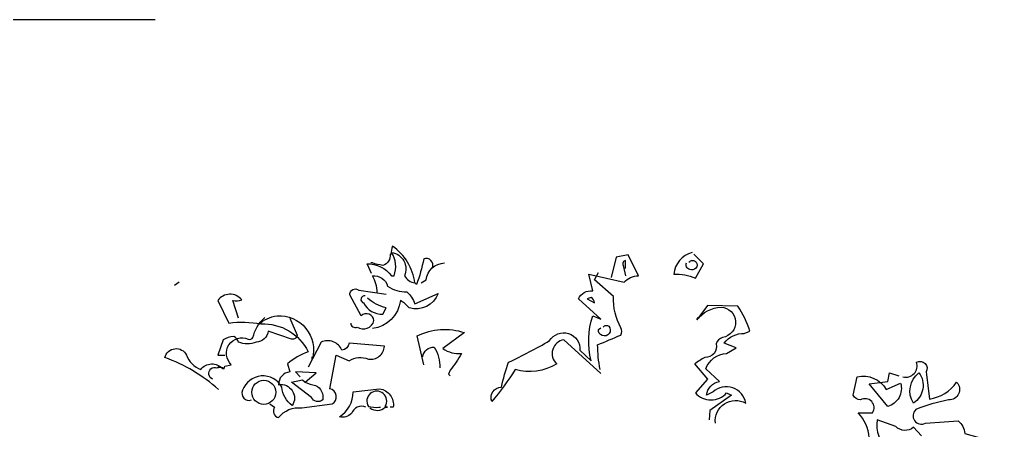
# Model space of a CAD drawing. Extents: x 41749 to 92598, y -24291 to 29432.
# Drawn here: x 44150.3 to 44225.7, y -23314.7 to -23283.2 of the extents above; entities that cross this region are included whole.
import ezdxf

# ---------------------------------------------------------------- set-up
doc = ezdxf.new("R2010")
doc.units = 0
doc.header["$MEASUREMENT"] = 0
doc.layers.get('0').update_dxf_attribs({"linetype": 'CONTINUOUS'})
doc.layers.add('ADAKENARI', color=7, linetype='CONTINUOUS')
doc.layers.add('SıVA', color=7, linetype='CONTINUOUS')

# ---------------------------------------------------------------- blocks, each defined once
blk = doc.blocks.new('agç2')
at = {"color": 0}
for points in [[(-9.861, 117.968), (-10.159, 118.625), (-10.219, 118.685, -0.240921), (-8.367, 117.789), (-8.187, 117.789, 0.236053), (-8.367, 119.522, -0.5), (-7.41, 117.789, 0.236053), (-6.633, 117.251, 0.211075), (-8.307, 120, 0.162277), (-8.367, 119.402), (-8.486, 119.402, -0.383194), (-9.024, 118.566, -0.056625), (-9.801, 118.745), (-9.92, 118.745)], [(14.044, 119.522, 0.315994), (12.669, 117.908, -0.114075), (14.283, 117.61), (14.88, 118.685), (14.163, 119.402)], [(-5.319, 118.386, 0.651581), (-5.976, 119.044, -0.045349), (-6.514, 117.131), (-6.633, 117.251)], [(-6.155, 117.251), (-5.797, 117.49, -0.365204), (-4.422, 118.745)], [(7.231, 110.498), (4.482, 113.008, 0.636124), (3.944, 111.215, -0.212875), (0.837, 110.797, -0.040161), (-0.896, 108.406, -0.538727), (-0.179, 109.482, -0.038391), (0.359, 111.335, 0.023422), (3.406, 112.948, -0.778931), (5.677, 112.231), (6.514, 111.454, -0.14267), (6.633, 114.801), (7.231, 114.562), (5.558, 116.056, -0.349304), (6.633, 116.653), (6.335, 117.908), (8.964, 117.311, -0.186783), (10.04, 117.789), (9.263, 119.343), (8.367, 119.163), (8.008, 117.669)], [(9.084, 118.327), (9.084, 118.924, 0.535172), (8.904, 118.566), (9.084, 117.789)], [(13.805, 118.805, -0.449051), (14.343, 118.805, -0.780762), (13.865, 118.267, -0.5), (13.625, 118.745)], [(7.171, 110.797, -0.04158), (6.992, 112.649, 0.012192), (8.725, 113.367, 0.248367), (8.725, 113.904, -0.13884), (8.187, 116.235), (6.753, 117.49), (7.052, 118.028)], [(-9.442, 116.534, 0.143021), (-9.801, 117.789, -0.358047), (-8.665, 117.012, 0.172546), (-7.231, 116.594, -0.123093), (-6.633, 115.697), (-4.9, 116.474, -0.40274), (-7.052, 115.398, 0.082748), (-7.709, 115.936, -0.343094), (-9.801, 113.845)], [(-11.414, 114.263, 0.566177), (-10.936, 113.964, 0.534058), (-9.681, 114.442, 0.630219), (-10.637, 114.801), (-11.474, 116.355, -0.679398), (-10.817, 116.713), (-8.785, 116.414)], [(-19.781, 114.622), (-20.199, 115.936, 0.123093), (-19.542, 115.996, 0.499542), (-21.335, 115.936), (-20.498, 114.263, -0.074951), (-18.108, 114.203, -0.294968), (-14.582, 112.112, 0.096375), (-16.135, 111.215), (-15.956, 110.618, 0.398468), (-16.793, 109.661, -0.659393), (-15.777, 108.108, -0.217575), (-16.554, 109.482, 0.649521), (-19.482, 109.243, 0.661377), (-18.825, 108.526)], [(-10.339, 116.295, 0.926025), (-10.458, 115.757, 0.286789), (-9.024, 114.92), (-8.785, 115.398, -0.120178), (-10.159, 116.116)], [(6.215, 116.056), (6.753, 115.757, 0.276978), (6.514, 116.175), (6.215, 116.056)], [(15.777, 106.793, -0.61586), (18.048, 108.287, 0.591492), (15.598, 109.124), (15.12, 108.884, -0.334061), (16.076, 109.9), (15.06, 110.857, -0.300079), (16.614, 111.992), (17.331, 112.41), (16.434, 112.769, -0.24559), (17.928, 113.486), (18.347, 113.665, 0.064346), (17.45, 115.518), (15.179, 115.578), (14.402, 114.502, -0.216293), (16.195, 115.458, -0.89946), (16.315, 113.187, 0.265564), (15.837, 112.709, -0.5), (15, 111.693, 0.034439), (14.223, 111.215), (15.179, 110.08), (14.283, 109.064, 0.461777), (16.614, 109.064), (16.972, 108.884), (15.359, 107.749), (15.299, 107.032)], [(-21.693, 110.08, -1.044418), (-21.394, 110.916, -0.323349), (-20.857, 110.857), (-20.797, 111.036), (-20.319, 111.155, -0.840088), (-19.064, 113.068, 0.4142), (-18.705, 113.187, -0.154678), (-17.869, 114.622), (-17.809, 114.681)], [(-15.956, 114.622), (-15.418, 113.367, -0.489075), (-15.837, 113.068), (-17.57, 113.665, -0.380188), (-18.466, 112.829, -0.181808), (-19.781, 112.829, 0.224854), (-20.139, 113.247, 0.162277), (-20.916, 113.008), (-21.335, 111.873), (-20.797, 111.873)], [(-18.108, 114.382), (-18.108, 114.203), (-18.108, 114.382), (-18.287, 114.143, -0.162277), (-16.912, 114.801, -0.516235), (-14.283, 111.574), (-14.283, 111.753)], [(-5.976, 111.155), (-6.454, 113.307, -0.198578), (-2.928, 113.546), (-4.542, 112.351, 0.173447), (-3.167, 111.992, -0.044205), (-4.004, 110.737), (-4.124, 110.438), (-4.004, 110.319)], [(7.41, 113.964, -0.442368), (7.829, 114.024, -1.516525), (7.052, 113.785), (7.231, 113.904)], [(-17.45, 108.227), (-17.092, 107.988, 0.54657), (-16.793, 107.211, -0.272095), (-15.06, 107.928), (-12.789, 108.227, 0.677032), (-12.968, 109.363), (-12.49, 111.873), (-11.534, 111.454, -0.248367), (-10.1, 111.574, 0.452606), (-8.904, 112.53), (-11.534, 112.769, -0.333328), (-12.072, 112.231, 0.430618), (-13.625, 112.829), (-14.582, 110.976)], [(-21.275, 109.303, 0.094757), (-25.279, 111.693, -0.699951), (-23.665, 111.873, 0.222214), (-22.59, 110.797, -0.480621), (-20.976, 110.857), (-20.916, 110.916)], [(-6.036, 111.753, -0.388977), (-5.199, 112.47, -0.162277), (-4.781, 110.916)], [(29.761, 110.259, 0.600372), (30.777, 111.335, -0.753342), (31.494, 110.618), (31.733, 108.586, 0.194229), (33.765, 109.841, -0.678314), (33.167, 108.526, 0.051498), (30.717, 107.809, 0.881622), (31.434, 106.793), (33.884, 106.972, -0.201935), (34.363, 106.016), (35.438, 105.717), (35.378, 105.538, 0.881622), (36.096, 104.522, -1.244614), (35.618, 103.207, 0.436066), (34.781, 102.371), (34.422, 101.235, -0.359619), (35.916, 101.414, 0.522507), (37.171, 101.474)], [(-14.821, 109.841, 0.021729), (-14.044, 109.602, -0.356949), (-13.506, 108.526, -0.482147), (-14.343, 108.705), (-15.837, 109.841), (-15, 110.02), (-14.821, 109.841)], [(31.135, 105.837), (30.538, 106.494, -0.408356), (29.223, 106.554), (27.849, 107.032, 0.259506), (28.625, 104.821)], [(27.251, 105.717, 0.173203), (26.414, 107.57), (27.49, 107.57, 0.806671), (26.594, 108.526, -0.276978), (26.056, 108.884), (26.355, 110.259, -0.330963), (28.506, 109.303), (29.582, 109.781, -0.419418), (28.625, 108.048), (27.251, 109.721), (28.625, 109.9), (28.745, 110.558), (29.462, 110.319)], [(30.956, 110.558, -0.434998), (30.538, 108.287, -0.383423), (30.956, 110.558)], [(-10.279, 107.988, 0.453766), (-11.355, 107.51, -0.265564), (-12.251, 107.271, 0.264557), (-11.235, 109.124), (-9.263, 109.363, -0.415939), (-8.247, 107.988), (-8.486, 107.988)], [(-9.98, 107.928, 0.366302), (-8.845, 107.988), (-8.665, 107.988), (-8.845, 108.048, 1.810471), (-10.1, 108.048, 0.099014), (-9.323, 107.988), (-9.203, 107.988)]]:
    blk.add_lwpolyline(points, format="xyb", dxfattribs=at)
for points in [[(-24.203, 117.311), (-24.562, 117.072)], [(14.402, 114.622), (14.462, 114.562), (14.462, 114.681), (14.582, 114.681)], [(-21.215, 111.036), (-21.335, 110.916), (-21.215, 111.036)], [(-14.821, 109.841), (-13.984, 110.558), (-15.538, 110.618), (-15.179, 110.259)]]:
    blk.add_lwpolyline(points, dxfattribs=at)
blk.add_circle((-17.898, 109.094), 0.896, dxfattribs=at)
blk = doc.blocks.new('cv')
at = {"layer": 'SıVA'}
blk.add_line((33693.68908, -21036.44009), (33803.68908, -21036.44009), dxfattribs=at)
at = {"layer": 'SıVA', "xscale": 4.11600000000908, "yscale": 4.11600000000908, "zscale": 4.11600000000908}
blk.add_blockref('agç2', (33910.74442, -21599.88375), dxfattribs=at)

msp = doc.modelspace()

# ---------------------------------------------------------------- block references
at = {"layer": 'ADAKENARI', "xscale": 0.25, "yscale": 0.25, "zscale": 0.25}
msp.add_blockref('cv', (35709.76185, -18024.07549), dxfattribs=at)

doc.saveas('drawing.dxf')
